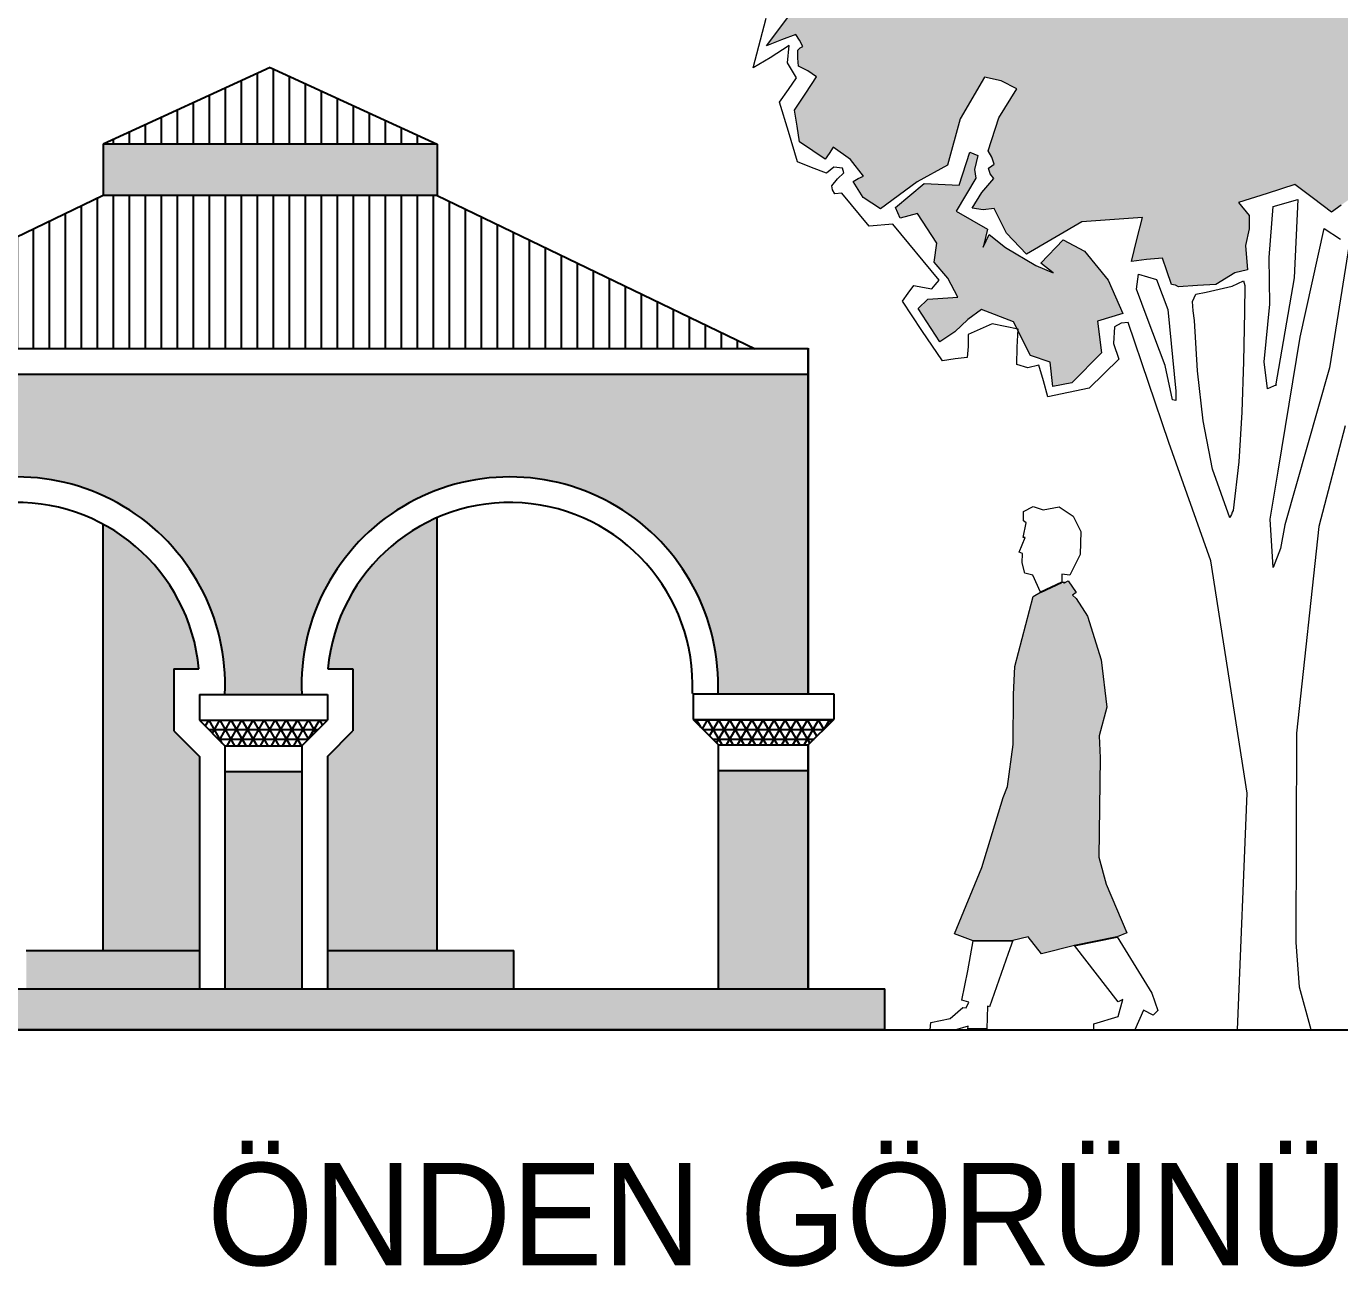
# Model space of a CAD drawing. Extents: x 9483 to 67306, y -5730 to 5191.
# Drawn here: x 22679 to 23192, y -5194 to -4709 of the extents above; entities that cross this region are included whole.
import ezdxf

# ---------------------------------------------------------------- set-up
doc = ezdxf.new("R2010")
doc.units = 0
doc.header["$MEASUREMENT"] = 0
doc.layers.get('0').update_dxf_attribs({"linetype": 'CONTINUOUS'})
for name, color, linetype in [('duvar', 3, 'CONTINUOUS'), ('Elevation_Vehicles', 7, 'CONTINUOUS'), ('kolon', 1, 'CONTINUOUS'), ('yazı', 6, 'CONTINUOUS')]:
    doc.layers.add(name, color=color, linetype=linetype)

msp = doc.modelspace()

# ---------------------------------------------------------------- hatches: boundary and pattern name
at = {"layer": 'duvar'}
h = msp.add_hatch(color=256, dxfattribs=at)
h.dxf.hatch_style = 1
h.set_gradient(color1=(255, 223, 127), color2=(255, 251, 240), one_color=1, tint=0.97, name='CYLINDER')
h.paths.add_polyline_path([(22839.64059, -4755.37648), (22709.1664, -4755.37648), (22709.1664, -4775.37648), (22839.64059, -4775.37648)])
h = msp.add_hatch(color=256, dxfattribs=at)
h.dxf.hatch_style = 1
h.set_gradient(color1=(255, 191, 0), color2=(255, 219, 112), one_color=1, tint=0.72, name='CYLINDER')
h.paths.add_polyline_path([(22949.4167, -4970.06569), (22984.64059, -4970.06569), (22984.64059, -4845.37648), (22564.1664, -4845.37648), (22564.1664, -4970.37648), (22594.1664, -4970.37648, -1.045391209), (22756.78495, -4970.37648), (22786.78495, -4970.37648, -1.043393465)])
h.paths.add_polyline_path([(22786.78495, -5000.37648), (22756.78495, -5000.37648), (22756.78495, -5085.37648), (22786.78495, -5085.37648)])
h.paths.add_polyline_path([(22564.1664, -5085.37648), (22594.1664, -5085.37648), (22594.1664, -5000.37648), (22564.1664, -5000.37648)])
h.paths.add_polyline_path([(22949.4035, -5085.37648), (22984.64059, -5085.37648), (22984.64059, -5000.06569), (22949.4035, -5000.06569)])
h = msp.add_hatch(color=256, dxfattribs=at)
h.dxf.hatch_style = 1
h.set_gradient(color1=(255, 223, 127), color2=(255, 251, 240), one_color=1, tint=0.97, name='CYLINDER')
h.paths.add_polyline_path([(22746.78495, -4994.51862), (22736.78495, -4984.51862), (22736.78495, -4960.37648), (22746.57857, -4960.37648, 0.25260037), (22709.1664, -4903.82638), (22709.1664, -5070.37648), (22746.78495, -5070.37648)])
h.paths.add_polyline_path([(22746.78495, -5070.37648), (22679.1664, -5070.37648), (22679.1664, -5085.37648), (22746.78495, -5085.37648)])
h.paths.add_polyline_path([(22869.64059, -5070.37648), (22796.78495, -5070.37648), (22796.78495, -5085.37648), (22869.64059, -5085.37648)])
h.paths.add_polyline_path([(22839.64059, -4901.29194, 0.274396238), (22796.99133, -4960.37648), (22806.78495, -4960.37648), (22806.78495, -4984.51862), (22796.78495, -4994.51862), (22796.78495, -5070.37648), (22839.64059, -5070.37648)])
h.paths.add_polyline_path([(23014.64059, -5085.37648), (22534.1664, -5085.37648), (22534.1664, -5101.37648), (23014.64059, -5101.37648)])
h = msp.add_hatch(dxfattribs=at)
h.set_pattern_fill('NET3,_O', color=256, scale=30)
h.set_pattern_definition([(0, (-974.2534, -4177.7716), (0, 3.75), []), (60, (-974.2534, -4177.7716), (-3.24759526, 1.875), []), (120, (-974.2534, -4177.7716), (-3.24759526, -1.875), [])])
h.paths.add_polyline_path([(22594.1664, -4990.37648), (22604.1664, -4980.37648), (22554.1664, -4980.37648), (22564.1664, -4990.37648)])
h.paths.add_polyline_path([(22746.78495, -4980.37648), (22756.78495, -4990.37648), (22786.78495, -4990.37648), (22796.78495, -4980.37648)])
h.paths.add_polyline_path([(22939.64059, -4980.06569), (22949.64059, -4990.06569), (22984.64059, -4990.06569), (22994.64059, -4980.06569)])
at = {"layer": 'Elevation_Vehicles'}
h = msp.add_hatch(color=256, dxfattribs=at)
h.dxf.hatch_style = 1
h.set_gradient(color1=(153, 0, 204), color2=(222, 122, 255), one_color=1, tint=0.74, name='CYLINDER')
h.paths.add_polyline_path([(23098.7372, -4995.16027), (23098.28812, -4986.47811), (23101.28197, -4975.25117), (23099.03659, -4956.83898), (23093.79735, -4939.77403), (23089.30657, -4932.88817), (23087.95934, -4931.54094), (23089.30657, -4930.49309), (23086.47738, -4926.45139), (23085.33972, -4926.45139), (23083.76794, -4927.30872), (23083.76794, -4926.45139), (23075.38516, -4930.3434), (23072.541, -4932.13971), (23065.35576, -4959.38375), (23064.90668, -4970.31131), (23064.75699, -4989.92104), (23062.5116, -5006.23752), (23060.86498, -5010.57861), (23052.4822, -5037.97234), (23041.85403, -5063.86916), (23049.03927, -5066.56362), (23064.6073, -5066.41393), (23070.595, -5065.0667), (23075.83424, -5071.65317), (23088.7078, -5068.35993), (23105.32367, -5065.0667), (23109.06599, -5063.42008), (23100.98259, -5044.40912), (23098.13843, -5033.93065)])
at = {"layer": 'kolon'}
h = msp.add_hatch(dxfattribs=at)
h.set_pattern_fill('LINE,_O', color=256, scale=50, angle=90)
h.set_pattern_definition([(90, (-974.2534, -4177.7716), (-6.25, 4e-16), [])])
h.paths.add_polyline_path([(22709.1664, -4755.37648), (22839.64059, -4755.37648), (22774.4035, -4725.37648)])
h.paths.add_polyline_path([(22963.92631, -4835.37648), (22839.64059, -4775.37648), (22709.1664, -4775.37648), (22584.88069, -4835.37648)])
at = {"layer": 'yazı'}
h = msp.add_hatch(color=256, dxfattribs=at)
h.set_gradient(color1=(38, 153, 0), color2=(228, 255, 219), one_color=1, tint=0.93, name='CYLINDER')
h.paths.add_polyline_path([(23262.62567, -4583.48812), (23276.0025, -4577.54806), (23264.28014, -4559.44013), (23252.55778, -4541.33221), (23247.88054, -4544.02867), (23242.89473, -4546.71974), (23241.36797, -4545.76706), (23239.84121, -4544.81437), (23239.59187, -4541.41456), (23239.65651, -4537.71156), (23237.19861, -4537.0513), (23234.43752, -4536.07707), (23238.84926, -4530.90656), (23242.9578, -4525.42207), (23236.15662, -4508.32608), (23229.35544, -4491.23008), (23225.95564, -4491.47942), (23222.55583, -4491.72875), (23220.13025, -4489.21699), (23217.69928, -4487.01381), (23218.68429, -4483.63555), (23219.66929, -4480.25729), (23214.76426, -4478.3196), (23209.86463, -4476.07334), (23211.4668, -4472.70585), (23213.37216, -4469.65233), (23216.45261, -4470.01477), (23219.53845, -4470.06864), (23221.73624, -4467.94626), (23224.24262, -4465.82926), (23207.61524, -4445.78365), (23184.65998, -4434.57924), (23178.60141, -4427.99125), (23172.54824, -4421.09468), (23170.68058, -4421.98812), (23169.12688, -4422.57835), (23164.52506, -4420.95464), (23159.92323, -4419.33092), (23161.89862, -4412.26582), (23163.56543, -4405.19532), (23157.05285, -4406.93371), (23150.54027, -4408.6721), (23149.06738, -4404.63358), (23147.59448, -4400.59506), (23140.12383, -4404.16879), (23132.65319, -4407.74252), (23133.50892, -4411.77027), (23134.06145, -4415.48405), (23134.67323, -4415.80341), (23135.2904, -4415.81418), (23136.37391, -4424.47607), (23137.45743, -4433.13796), (23134.97799, -4433.71204), (23132.80713, -4434.2915), (23129.75899, -4432.07755), (23127.01406, -4430.17757), (23124.18833, -4432.90635), (23121.05401, -4435.62974), (23109.02463, -4435.11109), (23096.98986, -4434.90102), (23100.30349, -4439.58903), (23103.30315, -4444.58023), (23101.70636, -4447.63914), (23100.10958, -4450.69804), (23102.83836, -4453.52377), (23105.87572, -4456.35489), (23100.85758, -4460.89747), (23096.14265, -4465.75401), (23090.65277, -4461.95405), (23085.4661, -4458.46806), (23075.83154, -4479.90734), (23065.89379, -4501.03264), (23066.19698, -4501.34661), (23066.80876, -4501.66597), (23072.74188, -4497.75672), (23078.98358, -4493.85286), (23079.82853, -4498.49777), (23080.67349, -4503.14269), (23088.48504, -4497.72284), (23097.13616, -4497.25649), (23098.64137, -4499.44351), (23100.45517, -4501.63591), (23101.18545, -4495.16642), (23098.20734, -4488.94089), (23107.7465, -4490.65078), (23116.98247, -4492.04671), (23121.01717, -4508.47706), (23124.7379, -4525.2106), (23142.12093, -4519.64915), (23159.23847, -4511.61363), (23161.38778, -4512.26851), (23163.22851, -4512.91799), (23168.58372, -4524.43255), (23173.63035, -4535.94171), (23176.11518, -4535.05905), (23178.02603, -4534.2793), (23180.34379, -4540.38039), (23179.9167, -4547.16384), (23169.63648, -4552.5406), (23166.33519, -4564.83009), (23170.95856, -4565.21947), (23175.89052, -4565.61423), (23177.99674, -4568.73777), (23180.10296, -4571.86132), (23178.82015, -4574.61703), (23177.22337, -4577.67593), (23169.82813, -4576.92949), (23162.43289, -4576.18305), (23162.69839, -4578.65711), (23162.64991, -4581.43436), (23151.92106, -4594.82891), (23156.26973, -4610.95606), (23143.4562, -4619.99274), (23129.73308, -4628.0875), (23129.71154, -4629.32184), (23129.38141, -4630.55078), (23128.1363, -4631.14641), (23126.58261, -4631.73664), (23122.9604, -4627.04325), (23117.74679, -4625.10018), (23117.61213, -4632.81477), (23117.79145, -4640.22617), (23107.90061, -4640.97956), (23097.70118, -4641.72756), (23095.17326, -4645.07889), (23092.64534, -4648.43022), (23096.58847, -4670.10649), (23095.58349, -4692.31375), (23091.24715, -4693.1641), (23087.21941, -4694.01983), (23083.32632, -4687.16096), (23079.73642, -4680.61606), (23073.56475, -4680.50834), (23067.39307, -4680.40061), (23064.36649, -4676.95232), (23061.0367, -4673.19007), (23062.33029, -4669.81719), (23063.92707, -4666.75829), (23056.8835, -4663.54856), (23049.43979, -4665.57938), (23047.44286, -4673.87882), (23043.29661, -4681.52339), (23032.15527, -4683.18099), (23021.0301, -4683.91283), (23018.95619, -4678.93779), (23015.94038, -4674.87233), (23010.66752, -4676.32368), (23005.40005, -4677.46645), (23003.39235, -4686.38306), (23001.69861, -4694.99648), (22980.92654, -4700.1901), (22968.28694, -4716.94675), (22974.19312, -4714.58042), (22979.78534, -4712.51729), (22981.29055, -4714.70431), (22982.48179, -4717.19452), (22981.54527, -4717.79553), (22980.60336, -4718.70513), (22980.5495, -4721.79096), (22980.80422, -4724.88219), (22984.4749, -4726.79833), (22987.83162, -4729.01766), (22983.70692, -4735.4279), (22979.26825, -4742.14133), (22980.39485, -4748.33455), (22981.21288, -4754.52239), (22986.39955, -4758.00838), (22991.28303, -4761.1804), (22992.86365, -4759.04724), (22994.44966, -4756.6055), (23001.15771, -4761.35276), (23006.29052, -4767.92459), (23004.11428, -4768.81264), (23002.24123, -4770.01465), (23006.14509, -4776.25635), (23012.85852, -4780.69502), (23027.2419, -4770.14236), (23039.08658, -4763.5582), (23044.03314, -4745.43255), (23053.57613, -4729.2392), (23060.03484, -4730.58665), (23066.15265, -4733.78022), (23059.16451, -4745.07932), (23054.9267, -4757.96981), (23056.42653, -4760.46542), (23057.3038, -4763.25883), (23056.36728, -4763.85984), (23055.11678, -4764.76404), (23055.69624, -4766.9349), (23057.20685, -4768.81334), (23052.48113, -4774.28705), (23048.6704, -4780.39409), (23052.9798, -4781.08666), (23057.31075, -4780.54491), (23062.08111, -4790.19718), (23069.96424, -4798.36041), (23091.48275, -4785.77155), (23115.28141, -4784.02621), (23112.9705, -4792.62885), (23110.96818, -4801.23688), (23116.84743, -4800.41347), (23123.02988, -4799.90403), (23124.7952, -4804.87369), (23126.55514, -4810.15193), (23128.09267, -4810.48744), (23129.31623, -4811.12616), (23136.73302, -4810.63826), (23143.84122, -4810.14498), (23151.32802, -4805.6455), (23156.28691, -4804.49734), (23155.52813, -4794.91509), (23156.87558, -4788.45637), (23156.96715, -4783.21045), (23152.73316, -4778.1977), (23163.90681, -4774.6886), (23174.77188, -4771.17412), (23182.08632, -4776.54932), (23189.09218, -4781.91913), (23192.84366, -4779.20651), (23196.59515, -4776.49389), (23197.28234, -4772.49307), (23197.97491, -4768.18367), (23202.26277, -4770.11059), (23206.55601, -4771.72891), (23213.76116, -4765.68112), (23220.65235, -4759.93653), (23229.94218, -4758.24662), (23238.92342, -4756.55132), (23240.03926, -4763.36171), (23240.8519, -4769.85813), (23244.57106, -4768.99701), (23248.29561, -4767.82731), (23248.9828, -4763.8265), (23249.66999, -4759.82568), (23253.39454, -4758.65598), (23257.12448, -4757.1777), (23246.14856, -4731.67453), (23225.49343, -4712.48465), (23232.36846, -4707.66581), (23238.9349, -4702.84158), (23239.25425, -4702.2298), (23239.25964, -4701.92122), (23235.57818, -4700.62225), (23231.58275, -4699.62647), (23240.39007, -4690.2112), (23249.19201, -4681.1045), (23259.30525, -4685.29384), (23269.41849, -4689.48318), (23271.46547, -4696.00114), (23273.51783, -4702.21052), (23277.50787, -4703.51488), (23281.5033, -4704.51065), (23290.62998, -4694.48359), (23304.32078, -4688.24033), (23306.0199, -4679.31833), (23307.41044, -4670.39095), (23302.81939, -4668.15007), (23298.22834, -4665.90919), (23300.19834, -4659.15266), (23302.16834, -4652.39614), (23299.70506, -4652.04446), (23296.93858, -4651.37882), (23302.41073, -4638.50987), (23308.19146, -4625.6463), (23286.50129, -4595.01727), (23276.59968, -4596.38783)])
h.paths.add_polyline_path([(23189.50294, -4652.28162), (23190.88966, -4661.25748), (23191.97318, -4669.91937), (23177.79987, -4668.43727), (23163.62656, -4666.95516), (23171.24802, -4654.74108), (23157.78345, -4648.02382), (23174.18687, -4645.53204)], flags=16)
h = msp.add_hatch(color=256, dxfattribs=at)
h.set_gradient(color1=(38, 153, 0), color2=(228, 255, 219), one_color=1, tint=0.93, name='CYLINDER')
h.paths.add_polyline_path([(23101.88998, -4808.48669), (23092.51779, -4797.21069), (23084.26144, -4792.74509), (23075.4595, -4801.85178), (23080.33221, -4805.64097), (23073.59184, -4802.74522), (23061.67557, -4795.74631), (23055.2815, -4790.69585), (23053.03523, -4795.59549), (23054.70203, -4788.52499), (23042.47718, -4781.5207), (23050.10942, -4768.68945), (23049.5515, -4765.28426), (23050.88279, -4759.75129), (23047.8185, -4758.46309), (23043.58068, -4771.35359), (23030.00838, -4770.80801), (23018.73239, -4780.1802), (23020.51387, -4784.2241), (23027.33503, -4782.4911), (23034.85033, -4794.04336), (23033.79531, -4801.43321), (23039.24209, -4807.70184), (23043.1244, -4815.17787), (23031.38206, -4815.89894), (23027.61442, -4819.53731), (23036.02854, -4832.64865), (23041.96165, -4828.7394), (23046.98518, -4823.88824), (23052.30112, -4819.96822), (23064.87226, -4824.81782), (23066.23817, -4827.54001), (23066.67529, -4827.62739), (23066.63267, -4828.32624), (23071.43488, -4837.89684), (23079.10638, -4840.50017), (23080.17374, -4850.08781), (23087.60668, -4848.67416), (23099.23435, -4836.83869), (23097.5983, -4824.46302), (23107.52685, -4821.54955)])

# ---------------------------------------------------------------- linework, layer by layer
at = {"color": 27, "lineweight": 0}
for p, q in [((22968.28694, -4716.94675), (22980.92654, -4700.1901)), ((22974.19312, -4714.58042), (22968.28694, -4716.94675)), ((22979.78534, -4712.51729), (22974.19312, -4714.58042)), ((22981.29055, -4714.70431), (22979.78534, -4712.51729)), ((22982.48179, -4717.19452), (22981.29055, -4714.70431)), ((22980.5495, -4721.79096), (22980.60336, -4718.70513)), ((22980.60336, -4718.70513), (22981.54527, -4717.79553)), ((22981.54527, -4717.79553), (22982.48179, -4717.19452)), ((22980.80422, -4724.88219), (22980.5495, -4721.79096)), ((22984.4749, -4726.79833), (22980.80422, -4724.88219)), ((22983.70692, -4735.4279), (22987.83162, -4729.01766)), ((22987.83162, -4729.01766), (22984.4749, -4726.79833)), ((23053.57613, -4729.2392), (23044.03314, -4745.43255)), ((23060.03484, -4730.58665), (23053.57613, -4729.2392)), ((23066.15265, -4733.78022), (23060.03484, -4730.58665)), ((22979.26825, -4742.14133), (22983.70692, -4735.4279)), ((23059.16451, -4745.07932), (23066.15265, -4733.78022)), ((22980.39485, -4748.33455), (22979.26825, -4742.14133)), ((23044.03314, -4745.43255), (23039.08658, -4763.5582)), ((23054.9267, -4757.96981), (23059.16451, -4745.07932)), ((22981.21288, -4754.52239), (22980.39485, -4748.33455)), ((22986.39955, -4758.00838), (22981.21288, -4754.52239)), ((22994.44966, -4756.6055), (22992.86365, -4759.04724)), ((23001.15771, -4761.35276), (22994.44966, -4756.6055)), ((22991.28303, -4761.1804), (22986.39955, -4758.00838)), ((22992.86365, -4759.04724), (22991.28303, -4761.1804)), ((23006.29052, -4767.92459), (23001.15771, -4761.35276)), ((23043.58068, -4771.35359), (23047.8185, -4758.46309)), ((23047.8185, -4758.46309), (23050.88279, -4759.75129)), ((23050.88279, -4759.75129), (23049.5515, -4765.28426)), ((23056.42653, -4760.46542), (23054.9267, -4757.96981)), ((23057.3038, -4763.25883), (23056.42653, -4760.46542)), ((23039.08658, -4763.5582), (23027.2419, -4770.14236)), ((23049.5515, -4765.28426), (23050.10942, -4768.68945)), ((23055.11678, -4764.76404), (23056.36728, -4763.85984)), ((23055.69624, -4766.9349), (23055.11678, -4764.76404)), ((23057.20685, -4768.81334), (23055.69624, -4766.9349)), ((23056.36728, -4763.85984), (23057.3038, -4763.25883)), ((23002.24123, -4770.01465), (23004.11428, -4768.81264)), ((23006.14509, -4776.25635), (23002.24123, -4770.01465)), ((23004.11428, -4768.81264), (23006.29052, -4767.92459)), ((23027.2419, -4770.14236), (23012.85852, -4780.69502)), ((23018.73239, -4780.1802), (23030.00838, -4770.80801)), ((23030.00838, -4770.80801), (23043.58068, -4771.35359)), ((23050.10942, -4768.68945), (23042.47718, -4781.5207)), ((23052.48113, -4774.28705), (23057.20685, -4768.81334)), ((23012.85852, -4780.69502), (23006.14509, -4776.25635)), ((23048.6704, -4780.39409), (23052.48113, -4774.28705)), ((23166.2893, -4779.66903), (23175.90387, -4777.05876)), ((23175.90387, -4777.05876), (23174.44487, -4807.59239)), ((23020.51387, -4784.2241), (23018.73239, -4780.1802)), ((23042.47718, -4781.5207), (23054.70203, -4788.52499)), ((23052.9798, -4781.08666), (23048.6704, -4780.39409)), ((23057.31075, -4780.54491), (23052.9798, -4781.08666)), ((23062.08111, -4790.19718), (23057.31075, -4780.54491)), ((23164.70485, -4799.70543), (23166.2893, -4779.66903)), ((23198.3874, -4779.92063), (23188.33965, -4842.71552)), ((23027.33503, -4782.4911), (23020.51387, -4784.2241)), ((23034.85033, -4794.04336), (23027.33503, -4782.4911)), ((23091.48275, -4785.77155), (23069.96424, -4798.36041)), ((23115.28141, -4784.02621), (23091.48275, -4785.77155)), ((23112.9705, -4792.62885), (23115.28141, -4784.02621)), ((23054.70203, -4788.52499), (23053.03523, -4795.59549)), ((23053.03523, -4795.59549), (23055.2815, -4790.69585)), ((23055.2815, -4790.69585), (23061.67557, -4795.74631)), ((23069.96424, -4798.36041), (23062.08111, -4790.19718)), ((23176.81815, -4830.78465), (23186.20181, -4788.35091)), ((23186.20181, -4788.35091), (23192.61205, -4792.47561)), ((23033.79531, -4801.43321), (23034.85033, -4794.04336)), ((23061.67557, -4795.74631), (23073.59184, -4802.74522)), ((23075.4595, -4801.85178), (23084.26144, -4792.74509)), ((23084.26144, -4792.74509), (23092.51779, -4797.21069)), ((23092.51779, -4797.21069), (23101.88998, -4808.48669)), ((23110.96818, -4801.23688), (23112.9705, -4792.62885)), ((23039.24209, -4807.70184), (23033.79531, -4801.43321)), ((23073.59184, -4802.74522), (23080.33221, -4805.64097)), ((23080.33221, -4805.64097), (23075.4595, -4801.85178)), ((23116.84743, -4800.41347), (23110.96818, -4801.23688)), ((23123.02988, -4799.90403), (23116.84743, -4800.41347)), ((23124.7952, -4804.87369), (23123.02988, -4799.90403)), ((23165.00422, -4817.92265), (23164.70485, -4799.70543)), ((23043.1244, -4815.17787), (23039.24209, -4807.70184)), ((23112.93975, -4812.07502), (23113.65926, -4806.2227)), ((23113.65926, -4806.2227), (23120.72436, -4808.19809)), ((23126.55514, -4810.15193), (23124.7952, -4804.87369)), ((23174.44487, -4807.59239), (23167.22668, -4849.75526)), ((23101.88998, -4808.48669), (23107.52685, -4821.54955)), ((23117.06601, -4823.25944), (23112.93975, -4812.07502)), ((23120.72436, -4808.19809), (23125.14844, -4820.00506)), ((23128.09267, -4810.48744), (23126.55514, -4810.15193)), ((23129.31623, -4811.12616), (23128.09267, -4810.48744)), ((23140.08435, -4813.16618), (23150.3107, -4810.87526)), ((23150.3107, -4810.87526), (23154.66858, -4808.79058)), ((23154.66858, -4808.79058), (23155.25343, -4810.65286)), ((23155.25343, -4810.65286), (23155.07568, -4820.83612)), ((23027.61442, -4819.53731), (23031.38206, -4815.89894)), ((23031.38206, -4815.89894), (23043.1244, -4815.17787)), ((23134.77379, -4816.77762), (23136.0566, -4814.02191)), ((23135.01773, -4820.48601), (23134.77379, -4816.77762)), ((23136.0566, -4814.02191), (23140.08435, -4813.16618)), ((23162.75952, -4840.41695), (23165.00422, -4817.92265)), ((23036.02854, -4832.64865), (23027.61442, -4819.53731)), ((23052.30112, -4819.96822), (23046.98518, -4823.88824)), ((23064.87226, -4824.81782), (23052.30112, -4819.96822)), ((23107.52685, -4821.54955), (23097.5983, -4824.46302)), ((23124.14884, -4841.90374), (23117.06601, -4823.25944)), ((23125.14844, -4820.00506), (23128.29665, -4851.85383)), ((23135.57027, -4824.19979), (23135.01773, -4820.48601)), ((23155.07568, -4820.83612), (23154.73634, -4840.2769)), ((23046.98518, -4823.88824), (23041.96165, -4828.7394)), ((23071.43488, -4837.89684), (23064.87226, -4824.81782)), ((23097.5983, -4824.46302), (23099.23435, -4836.83869)), ((23136.76846, -4843.97608), (23135.57027, -4824.19979)), ((23041.96165, -4828.7394), (23036.02854, -4832.64865)), ((23168.18788, -4883.10924), (23176.81815, -4830.78465)), ((23079.10638, -4840.50017), (23071.43488, -4837.89684)), ((23099.23435, -4836.83869), (23087.60668, -4848.67416)), ((23080.17374, -4850.08781), (23079.10638, -4840.50017)), ((23127.00307, -4855.22671), (23124.14884, -4841.90374)), ((23154.73634, -4840.2769), (23154.08303, -4860.02088)), ((23164.1193, -4850.93573), (23162.75952, -4840.41695)), ((23188.33965, -4842.71552), (23170.90744, -4904.1468)), ((23087.60668, -4848.67416), (23080.17374, -4850.08781)), ((23138.89779, -4863.45995), (23136.76846, -4843.97608)), ((23128.29665, -4851.85383), (23128.23201, -4855.55683)), ((23167.54065, -4849.45206), (23164.1193, -4850.93573)), ((23128.23201, -4855.55683), (23127.00307, -4855.22671)), ((23142.58081, -4882.35358), (23138.89779, -4863.45995)), ((23154.08303, -4860.02088), (23152.81794, -4879.4455)), ((23152.81794, -4879.4455), (23150.63248, -4898.54537)), ((23149.34967, -4901.30108), (23142.58081, -4882.35358)), ((23165.08206, -4901.88437), (23168.18788, -4883.10924)), ((23149.98838, -4900.07752), (23149.66903, -4900.6893)), ((23150.31312, -4899.15715), (23149.98838, -4900.07752)), ((23150.63248, -4898.54537), (23150.31312, -4899.15715)), ((23149.66903, -4900.6893), (23149.34967, -4901.30108)), ((23166.29641, -4920.73491), (23165.08206, -4901.88437)), ((23170.90744, -4904.1468), (23169.20293, -4913.37738)), ((23169.20293, -4913.37738), (23166.29641, -4920.73491))]:
    msp.add_line(p, q, dxfattribs=at)
at = {"color": 3}
for p, q in [((22984.64059, -4845.06569), (22984.64059, -4970.06569)), ((22984.64059, -4962.06822), (22984.64059, -4970.06569)), ((22939.64059, -4970.06569), (22994.64059, -4970.06569)), ((22994.64059, -4970.06569), (22994.64059, -4980.06569))]:
    msp.add_line(p, q, dxfattribs=at)
at = {"color": 27}
msp.add_line((22984.64059, -4845.37648), (22984.64059, -4845.68728), dxfattribs=at)
msp.add_line((22984.64059, -4845.37648), (22984.64059, -4845.68728), dxfattribs=at)
at = {"color": 7, "lineweight": 0}
for points in [[(23076.43301, -4898.1595), (23082.7201, -4897.11165), (23088.10903, -4900.70427), (23091.10288, -4906.69198), (23090.95319, -4915.67353), (23086.91149, -4923.75693), (23083.76794, -4923.30785), (23083.76794, -4926.45139), (23084.81579, -4926.45139), (23084.51641, -4926.90047), (23086.16303, -4926.00232), (23089.30657, -4930.49309), (23087.95934, -4931.54094), (23089.30657, -4932.88817), (23093.79735, -4939.77403), (23099.03659, -4956.83898), (23101.28197, -4975.25117), (23098.28812, -4986.47811), (23098.7372, -4995.16027), (23098.13843, -5033.93065), (23100.98259, -5044.40912), (23109.06599, -5063.42008), (23105.32367, -5065.0667), (23118.94569, -5087.0715), (23121.19108, -5093.80767), (23119.39477, -5095.60398), (23115.65246, -5093.65797), (23112.20953, -5101.29229), (23096.19243, -5101.44199), (23096.19243, -5099.0469), (23105.77275, -5096.20275), (23107.56906, -5089.46658), (23105.77275, -5090.36474), (23088.7078, -5068.35993), (23075.83424, -5071.65317), (23070.595, -5065.0667), (23064.6073, -5066.41393), (23062.81099, -5071.50348), (23055.47605, -5092.31074), (23054.72759, -5092.16105), (23054.4282, -5100.99291), (23046.94358, -5100.99291), (23047.09327, -5099.94506), (23041.85403, -5101.44199), (23032.27371, -5101.29229), (23032.57309, -5098.44813), (23040.05772, -5096.95121), (23044.99757, -5092.61013), (23046.34481, -5092.75982), (23047.39266, -5090.51443), (23044.69819, -5089.76597), (23046.94358, -5078.23964), (23049.03927, -5066.56362), (23041.85403, -5063.86916), (23052.4822, -5037.97234), (23060.86498, -5010.57861), (23062.5116, -5006.23752), (23064.75699, -4989.92104), (23064.90668, -4970.31131), (23065.35576, -4959.38375), (23072.541, -4932.13971), (23075.38516, -4930.3434), (23072.39131, -4923.75693), (23069.24777, -4923.00847), (23068.19992, -4918.96677), (23068.34961, -4915.22445), (23067.00238, -4914.77537), (23069.39746, -4909.08706), (23068.649, -4909.08706), (23069.84654, -4903.24905), (23068.79869, -4902.50059), (23068.79869, -4898.90796), (23072.541, -4896.96196), (23076.43301, -4898.1595)], [(23076.43301, -4898.1595), (23082.7201, -4897.11165), (23088.10903, -4900.70427), (23091.10288, -4906.69198), (23090.95319, -4915.67353), (23086.91149, -4923.75693), (23083.76794, -4923.30785), (23083.76794, -4926.45139), (23084.81579, -4926.45139), (23084.51641, -4926.90047), (23086.16303, -4926.00232), (23089.30657, -4930.49309), (23087.95934, -4931.54094), (23089.30657, -4932.88817), (23093.79735, -4939.77403), (23099.03659, -4956.83898), (23101.28197, -4975.25117), (23098.28812, -4986.47811), (23098.7372, -4995.16027), (23098.13843, -5033.93065), (23100.98259, -5044.40912), (23109.06599, -5063.42008), (23105.32367, -5065.0667), (23118.94569, -5087.0715), (23121.19108, -5093.80767), (23119.39477, -5095.60398), (23115.65246, -5093.65797), (23112.20953, -5101.29229), (23096.19243, -5101.44199), (23096.19243, -5099.0469), (23105.77275, -5096.20275), (23107.56906, -5089.46658), (23105.77275, -5090.36474), (23088.7078, -5068.35993), (23075.83424, -5071.65317), (23070.595, -5065.0667), (23064.6073, -5066.41393), (23062.81099, -5071.50348), (23055.47605, -5092.31074), (23054.72759, -5092.16105), (23054.4282, -5100.99291), (23046.94358, -5100.99291), (23047.09327, -5099.94506), (23041.85403, -5101.44199), (23032.27371, -5101.29229), (23032.57309, -5098.44813), (23040.05772, -5096.95121), (23044.99757, -5092.61013), (23046.34481, -5092.75982), (23047.39266, -5090.51443), (23044.69819, -5089.76597), (23046.94358, -5078.23964), (23049.03927, -5066.56362), (23041.85403, -5063.86916), (23052.4822, -5037.97234), (23060.86498, -5010.57861), (23062.5116, -5006.23752), (23064.75699, -4989.92104), (23064.90668, -4970.31131), (23065.35576, -4959.38375), (23072.541, -4932.13971), (23075.38516, -4930.3434), (23072.39131, -4923.75693), (23069.24777, -4923.00847), (23068.19992, -4918.96677), (23068.34961, -4915.22445), (23067.00238, -4914.77537), (23069.39746, -4909.08706), (23068.649, -4909.08706), (23069.84654, -4903.24905), (23068.79869, -4902.50059), (23068.79869, -4898.90796), (23072.541, -4896.96196), (23076.43301, -4898.1595), (23076.43301, -4898.1595)]]:
    msp.add_lwpolyline(points, dxfattribs=at)
at = {"layer": 'duvar', "color": 27, "lineweight": 0}
for p, q in [((22963.19878, -4725.50092), (22968.16688, -4706.14093)), ((22977.24126, -4716.79437), (22969.74906, -4721.60244)), ((22976.50559, -4723.57244), (22977.24126, -4716.79437)), ((22969.74906, -4721.60244), (22963.19878, -4725.50092)), ((22980.10625, -4729.50017), (22976.50559, -4723.57244)), ((22976.93962, -4734.07506), (22980.10625, -4729.50017)), ((22973.45902, -4738.95316), (22976.93962, -4734.07506)), ((22976.96273, -4750.43539), (22973.45902, -4738.95316)), ((22980.46105, -4762.22621), (22976.96273, -4750.43539)), ((22985.97786, -4764.48325), (22980.46105, -4762.22621)), ((22991.80324, -4766.74568), (22985.97786, -4764.48325)), ((22994.62359, -4764.32549), (22991.80324, -4766.74568)), ((22998.01262, -4764.69332), (22994.62359, -4764.32549)), ((22996.08571, -4768.98117), (22998.59747, -4766.55559)), ((22998.30505, -4765.62446), (22998.01262, -4764.69332)), ((22998.59747, -4766.55559), (22998.30505, -4765.62446)), ((22993.87715, -4771.72072), (22996.08571, -4768.98117)), ((22994.1588, -4773.26903), (22993.87715, -4771.72072)), ((23174.77188, -4771.17412), (23163.90681, -4774.6886)), ((23182.08632, -4776.54932), (23174.77188, -4771.17412)), ((22995.05762, -4774.82811), (22994.1588, -4773.26903)), ((22997.84026, -4774.568), (22995.05762, -4774.82811)), ((23008.41985, -4787.40846), (22997.84026, -4774.568)), ((23163.90681, -4774.6886), (23152.73316, -4778.1977)), ((23189.09218, -4781.91913), (23182.08632, -4776.54932)), ((23152.73316, -4778.1977), (23156.96715, -4783.21045)), ((23192.84366, -4779.20651), (23189.09218, -4781.91913)), ((23017.69352, -4786.6443), (23008.41985, -4787.40846)), ((23035.83151, -4808.56834), (23017.69352, -4786.6443)), ((23156.96715, -4783.21045), (23156.87558, -4788.45637)), ((23156.87558, -4788.45637), (23155.52813, -4794.91509)), ((23155.52813, -4794.91509), (23156.28691, -4804.49734)), ((23151.32802, -4805.6455), (23143.84122, -4810.14498)), ((23156.28691, -4804.49734), (23151.32802, -4805.6455)), ((23023.70517, -4813.6042), (23025.91912, -4810.55607)), ((23025.91912, -4810.55607), (23029.30277, -4811.23248)), ((23029.30277, -4811.23248), (23032.995, -4811.91429)), ((23032.995, -4811.91429), (23034.25627, -4810.39291)), ((23034.25627, -4810.39291), (23035.83151, -4808.56834)), ((23136.73302, -4810.63826), (23129.31623, -4811.12616)), ((23143.84122, -4810.14498), (23136.73302, -4810.63826)), ((23021.49122, -4816.65233), (23023.70517, -4813.6042)), ((23029.00652, -4828.20459), (23021.49122, -4816.65233)), ((23037.1336, -4840.07621), (23029.00652, -4828.20459)), ((23056.52434, -4825.59814), (23047.19142, -4829.75672)), ((23066.67529, -4827.62739), (23056.52434, -4825.59814)), ((23066.24282, -4834.71943), (23066.67529, -4827.62739)), ((23104.34944, -4826.74161), (23103.92774, -4833.21648)), ((23106.84504, -4825.24178), (23104.34944, -4826.74161)), ((23109.62768, -4824.98167), (23106.84504, -4825.24178)), ((23125.47787, -4871.86868), (23109.62768, -4824.98167)), ((23047.19142, -4829.75672), (23047.11062, -4834.38548)), ((23103.92774, -4833.21648), (23105.9801, -4839.42586)), ((23046.72663, -4838.70026), (23042.0871, -4839.23664)), ((23047.11062, -4834.38548), (23046.72663, -4838.70026)), ((23066.12432, -4841.50827), (23066.24282, -4834.71943)), ((23042.0871, -4839.23664), (23037.1336, -4840.07621)), ((23070.42295, -4842.81802), (23066.12432, -4841.50827)), ((23074.76466, -4841.65909), (23070.42295, -4842.81802)), ((23076.50844, -4847.86309), (23074.76466, -4841.65909)), ((23105.9801, -4839.42586), (23094.36321, -4850.64416)), ((23078.25222, -4854.06708), (23076.50844, -4847.86309)), ((23094.36321, -4850.64416), (23078.25222, -4854.06708)), ((23194.42671, -4865.35525), (23184.17116, -4904.68699)), ((23141.95599, -4918.1493), (23125.47787, -4871.86868)), ((23184.17116, -4904.68699), (23175.35392, -4985.40667)), ((23156.11557, -5008.83905), (23141.95599, -4918.1493)), ((23175.35392, -4985.40667), (23175.16088, -5067.20292)), ((23152.33957, -5101.37648), (23156.11557, -5008.83905)), ((23175.16088, -5067.20292), (23176.40216, -5084.51054)), ((23176.40216, -5084.51054), (23181.04864, -5101.26025)), ((23165.30009, -5101.60271), (23152.33957, -5101.37648)), ((23181.04864, -5101.26025), (23165.30009, -5101.60271))]:
    msp.add_line(p, q, dxfattribs=at)
at = {"layer": 'duvar'}
for p, q in [((22709.1664, -4755.37648), (22709.1664, -4775.37648)), ((22839.64059, -4755.37648), (22709.1664, -4755.37648)), ((22839.64059, -4755.37648), (22839.64059, -4775.37648)), ((22839.64059, -4775.37648), (22709.1664, -4775.37648)), ((22984.64059, -4835.37648), (22564.1664, -4835.37648)), ((22984.64059, -4835.06569), (22984.64059, -4845.06569)), ((22984.64059, -4970.06569), (22984.64059, -4835.37648)), ((22984.64059, -4845.37648), (22564.1664, -4845.37648)), ((22709.1664, -5070.37648), (22709.1664, -4903.82638)), ((22839.64059, -5070.37648), (22839.64059, -4901.29194)), ((22736.78495, -4960.37648), (22746.57857, -4960.37648)), ((22736.78495, -4960.37648), (22736.78495, -4984.51862)), ((22796.99133, -4960.37648), (22806.78495, -4960.37648)), ((22806.78495, -4960.37648), (22806.78495, -4984.51862)), ((22746.78495, -4970.37648), (22746.78495, -4980.37648)), ((22746.78495, -4970.37648), (22796.78495, -4970.37648)), ((22796.78495, -4970.37648), (22796.78495, -4980.37648)), ((22949.4035, -4970.06569), (22949.4035, -4970.37648)), ((22746.78495, -4980.37648), (22756.78495, -4990.37648)), ((22746.78495, -4980.37648), (22796.78495, -4980.37648)), ((22786.78495, -4990.37648), (22796.78495, -4980.37648)), ((22939.64059, -4980.06569), (22949.64059, -4990.06569)), ((22984.64059, -4990.06569), (22994.64059, -4980.06569)), ((22736.78495, -4984.51862), (22746.78495, -4994.51862)), ((22796.78495, -4994.51862), (22806.78495, -4984.51862)), ((22756.78495, -4990.37648), (22756.78495, -5085.37648)), ((22756.78495, -4990.37648), (22786.78495, -4990.37648)), ((22786.78495, -4990.37648), (22786.78495, -5085.37648)), ((22949.4035, -4989.82859), (22949.4035, -5085.37648)), ((22949.4035, -4990.06569), (22984.64059, -4990.06569)), ((22984.64059, -5085.37648), (22984.64059, -4990.06569)), ((22984.64059, -4990.06569), (22984.64059, -5085.37648)), ((22984.64059, -4990.06569), (22984.64059, -5085.37648)), ((22746.78495, -4994.51862), (22746.78495, -5085.37648)), ((22796.78495, -4994.51862), (22796.78495, -5085.37648)), ((22756.78495, -5000.37648), (22786.78495, -5000.37648)), ((22949.4035, -5000.06569), (22984.64059, -5000.06569)), ((22679.1664, -5070.37648), (22746.78495, -5070.37648)), ((22796.78495, -5070.37648), (22869.64059, -5070.37648)), ((22869.64059, -5085.37648), (22869.64059, -5070.37648)), ((22534.1664, -5085.37648), (23014.64059, -5085.37648)), ((23014.64059, -5101.37648), (23014.64059, -5085.37648))]:
    msp.add_line(p, q, dxfattribs=at)
at = {"layer": 'duvar', "color": 3}
for p, q in [((22939.64059, -4970.06569), (22939.64059, -4980.06569)), ((22939.64059, -4980.06569), (22994.64059, -4980.06569))]:
    msp.add_line(p, q, dxfattribs=at)
at = {"layer": 'duvar'}
for centre, radius, start, end in [((22675.47567, -4966.76588), 81.3894, 357.4574078, 182.5425922), ((22868.09422, -4966.76588), 81.3894, 357.4574078, 182.5425922), ((22675.47567, -4966.76588), 71.3894, 5.1348824, 182.5425922), ((22868.09422, -4966.76588), 71.3894, 357.4574078, 174.8651176)]:
    msp.add_arc(centre, radius, start, end, dxfattribs=at)
at = {"layer": 'Elevation_Vehicles'}
for p, q in [((23075.38516, -4930.3434), (23083.76794, -4926.45139)), ((23049.03927, -5066.56362), (23064.6073, -5066.41393)), ((23088.7078, -5068.35993), (23105.32367, -5065.0667))]:
    msp.add_line(p, q, dxfattribs=at)
at = {"layer": 'kolon'}
for p, q in [((22774.4035, -4725.37648), (22709.1664, -4755.37648)), ((22774.4035, -4725.37648), (22839.64059, -4755.37648)), ((22709.1664, -4775.37648), (22584.88069, -4835.37648)), ((22839.64059, -4775.37648), (22963.92631, -4835.37648))]:
    msp.add_line(p, q, dxfattribs=at)
at = {"layer": 'yazı'}
for p, q in [((23014.64059, -5101.37648), (22296.9524, -5101.37648)), ((22296.9524, -5101.37648), (23289.78359, -5101.37648))]:
    msp.add_line(p, q, dxfattribs=at)

# ---------------------------------------------------------------- texts
at = {"layer": 'yazı', "color": 6}
msp.add_text('ÖNDEN GÖRÜNÜS', height=40, dxfattribs=at).set_placement((22749.80459, -5193.32155))

doc.saveas('drawing.dxf')
